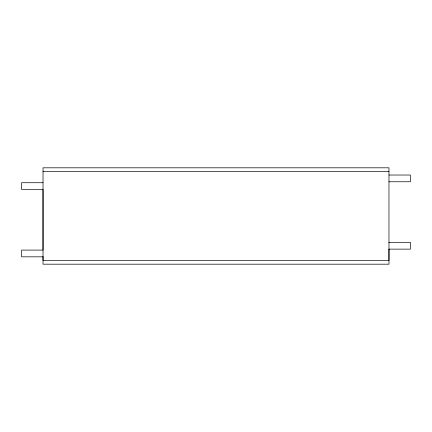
<?xml version="1.0" encoding="UTF-8"?>
<svg xmlns="http://www.w3.org/2000/svg" width="432" height="432" viewBox="0 0 432 432"><rect width="100%" height="100%" fill="white"/><g stroke="black" fill="none" stroke-linecap="round" stroke-linejoin="round"><path stroke-width="0.65" d="M388.973 242.622L388.973 167.81L43.027 167.81L43.027 260.437L388.973 260.437L388.973 242.39L410.4 242.39L410.4 249.129L388.973 249.129M43.027 171.423L388.973 171.423M388.973 175.03L410.4 175.03L410.4 181.764L388.973 181.764M43.027 182.725L21.6 182.725L21.6 189.464L43.027 189.464L43.027 250.09L21.6 250.09L21.6 256.824L43.027 256.824M388.973 249.361L388.973 264.19L43.027 264.19L43.027 256.775"/></g></svg>
